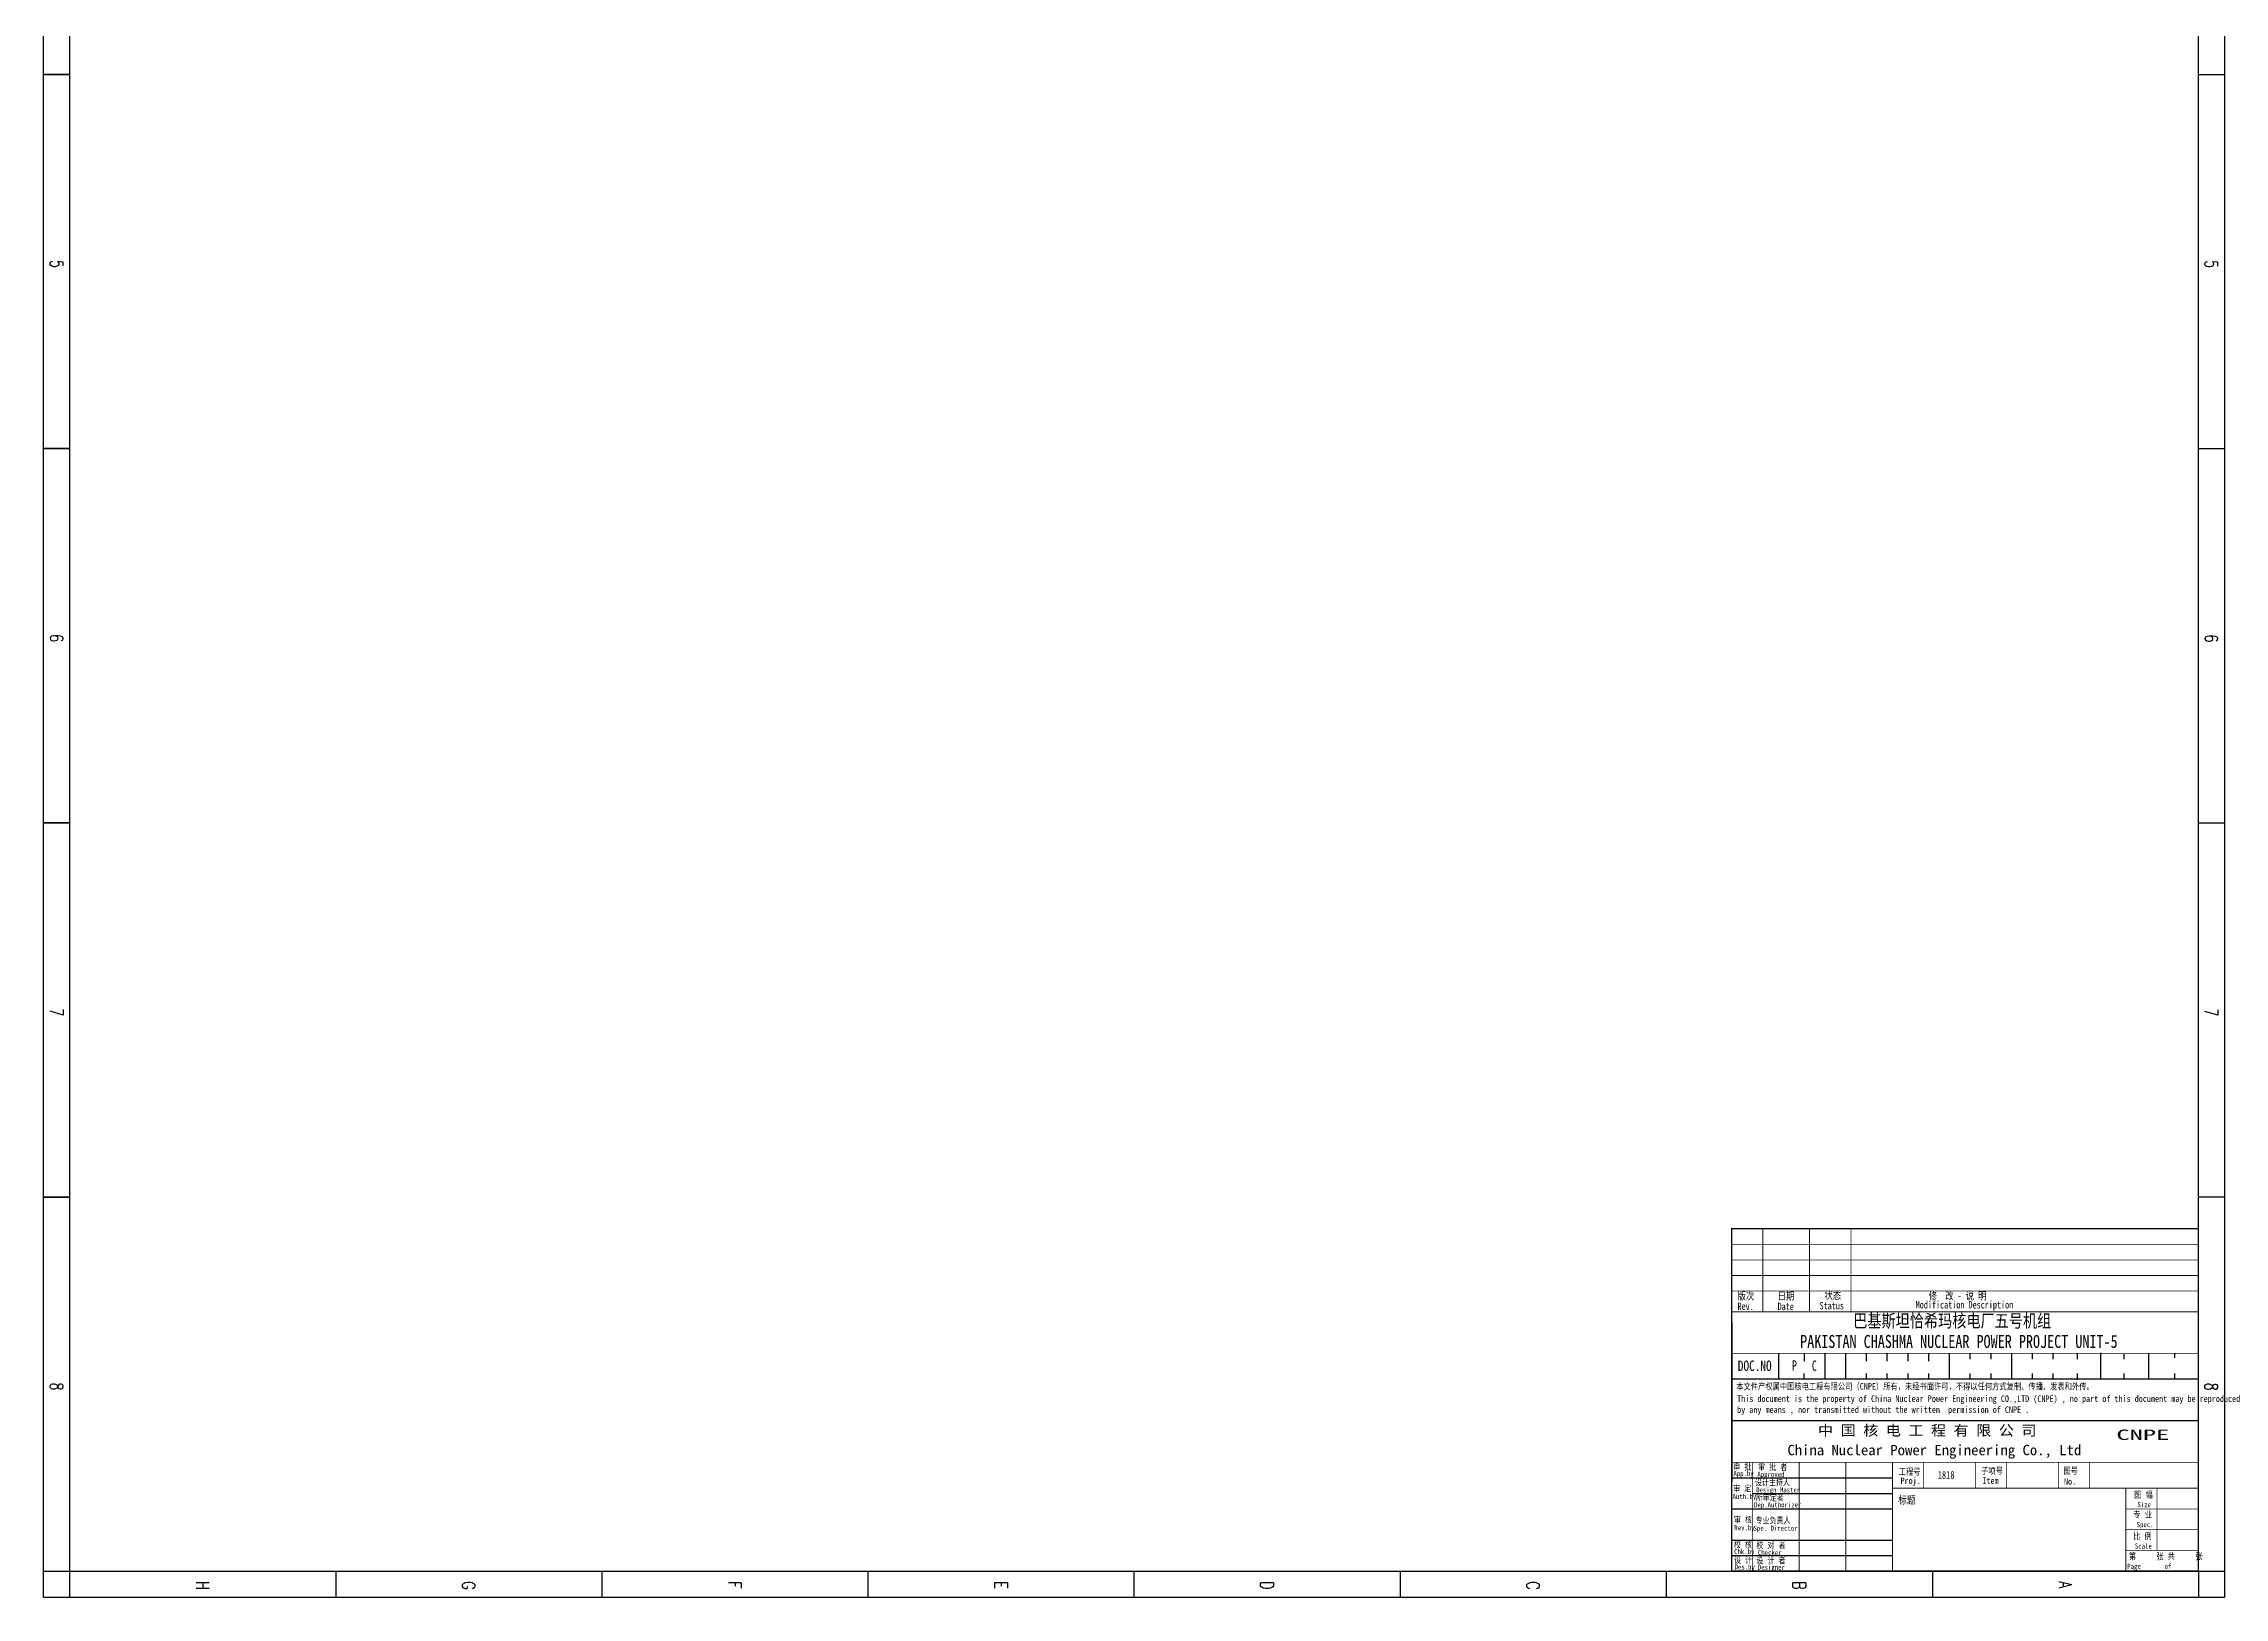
# Model space of a CAD drawing. Header units: millimetres. Extents: x 1121821 to 2245272, y -909469 to -453619.
# Drawn here: x 1121821 to 1122662, y -454808 to -454209 of the extents above; entities that cross this region are included whole.
import ezdxf
from ezdxf.enums import TextEntityAlignment as Align

# ---------------------------------------------------------------- set-up
doc = ezdxf.new("R2010")
doc.units = ezdxf.units.MM
for name, color, linetype in [('1', 7, 'Continuous'), ('PUB_TEXT', 7, 'Continuous'), ('图框', 4, 'Continuous')]:
    doc.layers.add(name, color=color, linetype=linetype)
doc.styles.add('HZbine', font='txt_____.ttf', dxfattribs={"width": 0.7, "bigfont": 'HZTXT'})
doc.styles.add('宋体', font='', dxfattribs={"width": 0.7})
doc.styles.add('汉字', font='仿宋_GB2312.ttf', dxfattribs={"width": 0.8, "height": 4})
doc.styles.get('宋体').set_extended_font_data('SimSun')

msp = doc.modelspace()

# ---------------------------------------------------------------- linework, layer by layer
at = {"linetype": 'Continuous'}
msp.add_line((1122489.59, -454713.54), (1122489.59, -454723.54), dxfattribs=at)
msp.add_line((1122499.59, -454713.54), (1122499.59, -454716.54))
at = {"color": 4, "flags": 128}
for points in [[(1121820.59, -454807.62), (1121820.59, -453618.62)], [(1122661.59, -453618.62), (1122661.59, -454807.62)], [(1121830.59, -454220.58), (1121820.59, -454220.58)], [(1122661.59, -454220.66), (1122651.59, -454220.66)], [(1121830.59, -454364.82), (1121820.59, -454364.82)], [(1122661.59, -454364.9), (1122651.59, -454364.9)], [(1121830.59, -454509.06), (1121820.59, -454509.06)], [(1122661.59, -454509.14), (1122651.59, -454509.14)], [(1121830.59, -454653.3), (1121820.59, -454653.3)], [(1121830.59, -454653.3), (1121820.59, -454653.3)], [(1122661.59, -454653.38), (1122651.59, -454653.38)], [(1122661.59, -454797.62), (1122651.59, -454797.62)], [(1122661.59, -454807.62), (1121820.59, -454807.62)]]:
    msp.add_lwpolyline(points, dxfattribs=at)
at = {"const_width": 0.5}
msp.add_lwpolyline([(1122651.59, -453643.62), (1122651.59, -454797.54), (1121830.59, -454797.54), (1121830.59, -453643.62)], close=True, dxfattribs=at)
at = {"flags": 128}
for points in [[(1121820.59, -454220.58), (1121830.59, -454220.58)], [(1121820.59, -454364.82), (1121830.59, -454364.82)], [(1121820.59, -454509.06), (1121830.59, -454509.06)], [(1121820.59, -454653.3), (1121830.59, -454653.3)], [(1121820.59, -454653.3), (1121830.59, -454653.3)], [(1121820.59, -454797.54), (1121830.59, -454797.54)], [(1121830.59, -454797.62), (1121830.59, -454807.62)], [(1121933.22, -454797.62), (1121933.22, -454807.62)], [(1122035.84, -454797.62), (1122035.84, -454807.62)], [(1122138.47, -454797.62), (1122138.47, -454807.62)], [(1122241.09, -454797.62), (1122241.09, -454807.62)], [(1122343.72, -454797.62), (1122343.72, -454807.62)], [(1122446.34, -454797.62), (1122446.34, -454807.62)], [(1122548.97, -454797.62), (1122548.97, -454807.62)], [(1122651.59, -454797.62), (1122651.59, -454807.62)]]:
    msp.add_lwpolyline(points, dxfattribs=at)
at = {"layer": '1'}
for p, q in [((1122651.26, -454664.26), (1122651.26, -454664.26)), ((1122651.26, -454664.26), (1122651.26, -454664.26)), ((1122651.26, -454664.26), (1122651.26, -454664.26)), ((1122651.26, -454664.26), (1122651.26, -454664.26)), ((1122651.59, -454737.57), (1122651.59, -454664.26)), ((1122651.26, -454692.18), (1122651.26, -454692.18)), ((1122651.26, -454692.18), (1122651.26, -454692.18)), ((1122651.26, -454692.18), (1122651.26, -454692.18)), ((1122651.26, -454692.18), (1122651.26, -454692.18)), ((1122499.59, -454714.54), (1122499.59, -454714.54)), ((1122507.59, -454723.54), (1122507.59, -454713.54)), ((1122515.59, -454723.54), (1122515.59, -454713.54)), ((1122523.59, -454716.54), (1122523.59, -454713.54)), ((1122531.59, -454716.54), (1122531.59, -454713.54)), ((1122539.59, -454716.54), (1122539.59, -454713.54)), ((1122547.59, -454716.54), (1122547.59, -454713.54)), ((1122555.59, -454723.54), (1122555.59, -454713.54)), ((1122563.59, -454715.83), (1122563.59, -454713.54)), ((1122571.59, -454715.83), (1122571.59, -454713.54)), ((1122579.59, -454723.54), (1122579.59, -454713.54)), ((1122587.59, -454715.83), (1122587.59, -454713.54)), ((1122595.59, -454715.83), (1122595.59, -454713.54)), ((1122604.96, -454715.83), (1122604.96, -454713.54)), ((1122613.96, -454723.33), (1122613.96, -454713.33)), ((1122622.96, -454715.83), (1122622.96, -454713.83)), ((1122632.46, -454723.54), (1122632.46, -454713.54)), ((1122642.46, -454715.33), (1122642.46, -454713.44)), ((1122651.59, -454723.54), (1122471.59, -454723.54)), ((1122499.59, -454723.54), (1122499.59, -454721.33)), ((1122523.59, -454723.54), (1122523.59, -454721.33)), ((1122531.59, -454723.54), (1122531.59, -454721.33)), ((1122539.59, -454723.54), (1122539.59, -454721.33)), ((1122547.59, -454723.54), (1122547.59, -454721.33)), ((1122563.59, -454723.54), (1122563.59, -454721.33)), ((1122571.59, -454723.54), (1122571.59, -454721.33)), ((1122587.59, -454723.54), (1122587.59, -454721.33)), ((1122595.59, -454723.54), (1122595.59, -454721.33)), ((1122604.96, -454723.83), (1122604.96, -454721.33)), ((1122622.96, -454723.33), (1122622.96, -454721.33)), ((1122642.46, -454723.33), (1122642.46, -454721.33)), ((1122651.59, -454797.54), (1122471.59, -454797.54)), ((1122651.59, -454797.54), (1122471.59, -454797.54)), ((1122651.59, -454797.54), (1122471.59, -454797.54)), ((1122651.59, -454797.54), (1122471.59, -454797.54)), ((1122651.59, -454797.62), (1122471.59, -454797.62))]:
    msp.add_line(p, q, dxfattribs=at)
at = {"layer": '1', "color": 7}
for p, q in [((1122651.29, -454679.38), (1122651.29, -454679.38)), ((1122651.29, -454679.38), (1122651.29, -454679.38)), ((1122651.29, -454679.38), (1122651.29, -454679.38)), ((1122651.29, -454679.38), (1122651.29, -454679.38)), ((1122651.29, -454707.3), (1122651.29, -454707.3)), ((1122651.29, -454707.3), (1122651.29, -454707.3)), ((1122651.29, -454707.3), (1122651.29, -454707.3)), ((1122651.29, -454707.3), (1122651.29, -454707.3)), ((1122471.59, -454761.54), (1122533.59, -454761.54)), ((1122479.59, -454767.54), (1122533.59, -454767.54)), ((1122471.59, -454773.54), (1122533.59, -454773.54)), ((1122471.59, -454785.54), (1122533.59, -454785.54)), ((1122471.59, -454791.54), (1122533.59, -454791.54)), ((1122651.59, -454797.54), (1122471.59, -454797.54)), ((1122651.59, -454797.54), (1122471.59, -454797.54)), ((1122651.59, -454797.62), (1122471.59, -454797.62))]:
    msp.add_line(p, q, dxfattribs=at)
at = {"layer": '1', "color": 7, "ltscale": 0.8}
msp.add_line((1122471.59, -454701.65), (1122471.59, -454763.15), dxfattribs=at)
at = {"layer": '1', "color": 7, "const_width": 0.5}
for points in [[(1122471.59, -454797.54), (1122651.59, -454797.54), (1122651.59, -454665.54), (1122471.59, -454665.54)], [(1122471.59, -454739.54), (1122651.59, -454739.54), (1122651.59, -454797.54), (1122471.59, -454797.54)]]:
    msp.add_lwpolyline(points, close=True, dxfattribs=at)
at = {"layer": '1', "color": 7}
for points, const_width in [([(1122483.59, -454665.54), (1122483.59, -454697.54)], 0.3), ([(1122501.59, -454665.54), (1122501.59, -454697.54)], 0.3), ([(1122517.59, -454665.54), (1122517.59, -454697.54)], 0.3), ([(1122471.59, -454671.54), (1122651.59, -454671.54)], 0.3), ([(1122471.59, -454677.54), (1122651.59, -454677.54)], 0.3), ([(1122471.59, -454683.54), (1122651.59, -454683.54)], 0.3), ([(1122471.59, -454689.54), (1122651.59, -454689.54)], 0.3), ([(1122471.59, -454697.54), (1122651.59, -454697.54)], 0.3), ([(1122471.59, -454713.54), (1122651.59, -454713.54)], 0.3), ([(1122489.59, -454713.54), (1122489.59, -454723.54)], 0.3), ([(1122471.59, -454723.54), (1122651.59, -454723.54)], 0.3), ([(1122471.59, -454723.54), (1122651.59, -454723.54)], 0.3), ([(1122471.59, -454755.54), (1122651.59, -454755.54)], 0.3), ([(1122479.59, -454755.54), (1122479.59, -454797.54)], 0.3), ([(1122497.59, -454755.54), (1122497.59, -454797.54)], 0.3), ([(1122515.59, -454755.54), (1122515.59, -454797.54)], 0.3), ([(1122533.59, -454755.54), (1122533.59, -454797.54)], 0.3), ([(1122545.59, -454755.54), (1122545.59, -454765.54)], 0.25), ([(1122565.59, -454755.54), (1122565.59, -454765.54)], 0.25), ([(1122577.59, -454755.54), (1122577.59, -454765.54)], 0.25), ([(1122597.59, -454755.54), (1122597.59, -454765.54)], 0.25), ([(1122609.59, -454755.54), (1122609.59, -454765.54)], 0.25), ([(1122533.59, -454765.54), (1122651.59, -454765.54)], 0.3), ([(1122623.59, -454765.54), (1122623.59, -454797.54)], 0.3), ([(1122635.59, -454765.54), (1122635.59, -454789.54)], 0.25), ([(1122651.59, -454773.54), (1122623.59, -454773.54)], 0.25), ([(1122651.59, -454781.54), (1122623.59, -454781.54)], 0.25), ([(1122651.59, -454789.54), (1122623.59, -454789.54)], 0.25)]:
    msp.add_lwpolyline(points, dxfattribs=dict(at, const_width=const_width))
at = {"layer": '1', "const_width": 0.3}
msp.add_lwpolyline([(1122479.59, -454755.54), (1122479.59, -454797.54)], dxfattribs=at)
at = {"layer": '图框'}
for p, q in [((1122651.59, -454797.54), (1122471.59, -454797.54)), ((1122651.59, -454797.54), (1122471.59, -454797.54)), ((1122651.59, -454797.54), (1122471.59, -454797.54)), ((1122651.59, -454797.54), (1122471.59, -454797.54)), ((1122651.59, -454797.62), (1122471.59, -454797.62))]:
    msp.add_line(p, q, dxfattribs=at)

# ---------------------------------------------------------------- texts
at = {"color": 0, "style": 'HZbine', "width": 0.7}
for s, p in [('5', (1121823.09, -454292.12)), ('5', (1122654.09, -454292.2)), ('6', (1121823.09, -454436.36)), ('6', (1122654.09, -454436.44)), ('7', (1121823.09, -454580.6)), ('7', (1122654.09, -454580.68)), ('8', (1121823.09, -454724.84)), ('8', (1121823.09, -454724.84)), ('8', (1122654.09, -454724.92)), ('H', (1121879.4, -454801.48)), ('G', (1121982.02, -454801.48)), ('F', (1122084.65, -454801.48)), ('E', (1122187.27, -454801.48)), ('D', (1122289.9, -454801.48)), ('C', (1122392.52, -454801.48)), ('B', (1122495.15, -454801.48)), ('A', (1122597.77, -454801.48))]:
    msp.add_text(s, height=5, rotation=270, dxfattribs=at).set_placement(p)
at = {"linetype": 'Continuous', "char_height": 4, "attachment_point": 5, "style": '宋体'}
for s, width, insert in [('P', 5.7748, (1122495.79, -454718.26)), ('C', 6.7601, (1122503.46, -454718.33))]:
    msp.add_mtext_dynamic_manual_height_columns(s, width=width, gutter_width=1, heights=[0], dxfattribs=dict(at, insert=insert))
at = {"layer": '1', "style": '汉字', "width": 0.8}
for s, height, p in [('版次', 2.88, (1122473.84, -454692.88)), ('Rev.', 2.88, (1122473.84, -454696.85)), ('Date', 2.88, (1122489.29, -454696.91)), ('日期 ', 2.88, (1122489.29, -454692.88)), ('Status', 2.88, (1122505.46, -454696.63)), ('状态', 2.88, (1122507.37, -454692.67)), ('Modification Description', 2.88, (1122542.54, -454696.26)), ('修  改 - 说 明', 2.88, (1122547.54, -454692.83)), ('巴基斯坦恰希玛核电厂五号机组', 5, (1122518.45, -454703.53)), ('PAKISTAN CHASHMA NUCLEAR POWER PROJECT UNIT-5', 5, (1122497.98, -454711.47)), ('App.by', 2, (1122472.26, -454760.86)), ('审 批', 2.4, (1122472.23, -454758.53)), ('设计主持人', 2.4, (1122480.58, -454764.5)), ('Approved', 2, (1122481.49, -454761.2)), ('审 批 者', 2.4, (1122481.81, -454758.61)), ('Proj.', 2.5, (1122536.69, -454763.93)), ('Item', 2.5, (1122568.26, -454763.9)), ('No.', 2.5, (1122599.74, -454764.18)), ('Auth.by', 2, (1122471.92, -454769.7)), ('审 定', 2.4, (1122472.19, -454766.83)), ('所审定者', 2.4, (1122480.9, -454770.37)), ('Design Master', 2, (1122481.02, -454767.18)), ('标题', 3, (1122535.77, -454771.58)), ('图 幅', 2.5, (1122626.78, -454769.27)), ('审 核', 2.4, (1122472.43, -454778.88)), ('Dep.Authorizer', 2, (1122480.21, -454772.94)), ('专业负责人', 2.4, (1122480.79, -454779.11)), ('专 业', 2.5, (1122626.51, -454776.96)), ('Spec.', 2, (1122627.76, -454780.56)), ('Size', 2, (1122628.04, -454772.87)), ('校 核', 2.4, (1122472.44, -454788.51)), ('Rev.by', 2, (1122472.6, -454781.76)), ('Spe. Director', 2, (1122480.02, -454781.96)), ('校 对 者', 2.4, (1122481.12, -454788.75)), ('比 例', 2.5, (1122626.38, -454785.25)), ('Scale', 2, (1122627.06, -454788.85)), ('设 计', 2.4, (1122472.52, -454794.45)), ('Chk.by', 2, (1122472.53, -454790.96)), ('Des.by', 2, (1122472.68, -454796.9)), ('设 计 者', 2.4, (1122481.12, -454794.6)), ('Designer', 2, (1122481.65, -454797.02)), ('Checker', 2, (1122481.69, -454791.32)), ('Page       of  ', 2, (1122624.14, -454796.65)), ('第     张 共     张', 2.5, (1122624.74, -454793.05))]:
    msp.add_text(s, height=height, dxfattribs=at).set_placement(p)
at = {"layer": '1', "color": 7, "style": '宋体', "width": 0.8}
msp.add_text('DOC.NO', height=4, dxfattribs=at).set_placement((1122473.94, -454720.33))
at = {"layer": '1', "ltscale": 0.8, "style": '汉字', "width": 0.8}
for s, height, p in [('本文件产权属中国核电工程有限公司（CNPE）所有，未经书面许可，不得以任何方式复制、传播、发表和外传。', 2.5, (1122473.36, -454727.54)), ('This document is the property of China Nuclear Power Engineering CO.,LTD (CNPE) , no part of this document may be reproduced ', 2.5, (1122473.68, -454732.28)), ('by any means , nor transmitted without the written  permission of CNPE .', 2.5, (1122473.68, -454736.52)), ('工程号', 2.5, (1122536.01, -454760.42)), ('1818', 3, (1122551.03, -454761.92)), ('子项号', 2.5, (1122567.81, -454760.1)), ('图号', 2.5, (1122599.52, -454760.03))]:
    msp.add_text(s, height=height, dxfattribs=at).set_placement(p)
at = {"layer": 'PUB_TEXT', "style": '汉字'}
for s, width, p, p2 in [('中 国 核 电 工 程 有 限 公 司', 1.049388, (1122504.88, -454745.28), (1122589.1, -454745.28)), ('CNPE', 1.843009, (1122619.93, -454746.93), (1122640.34, -454746.93)), ('China Nuclear Power Engineering Co., Ltd', 1.023647, (1122493.09, -454752.83), (1122606.41, -454752.83))]:
    msp.add_text(s, height=4, dxfattribs=dict(at, width=width)).set_placement(p, p2, align=Align.FIT)

doc.saveas('drawing.dxf')
